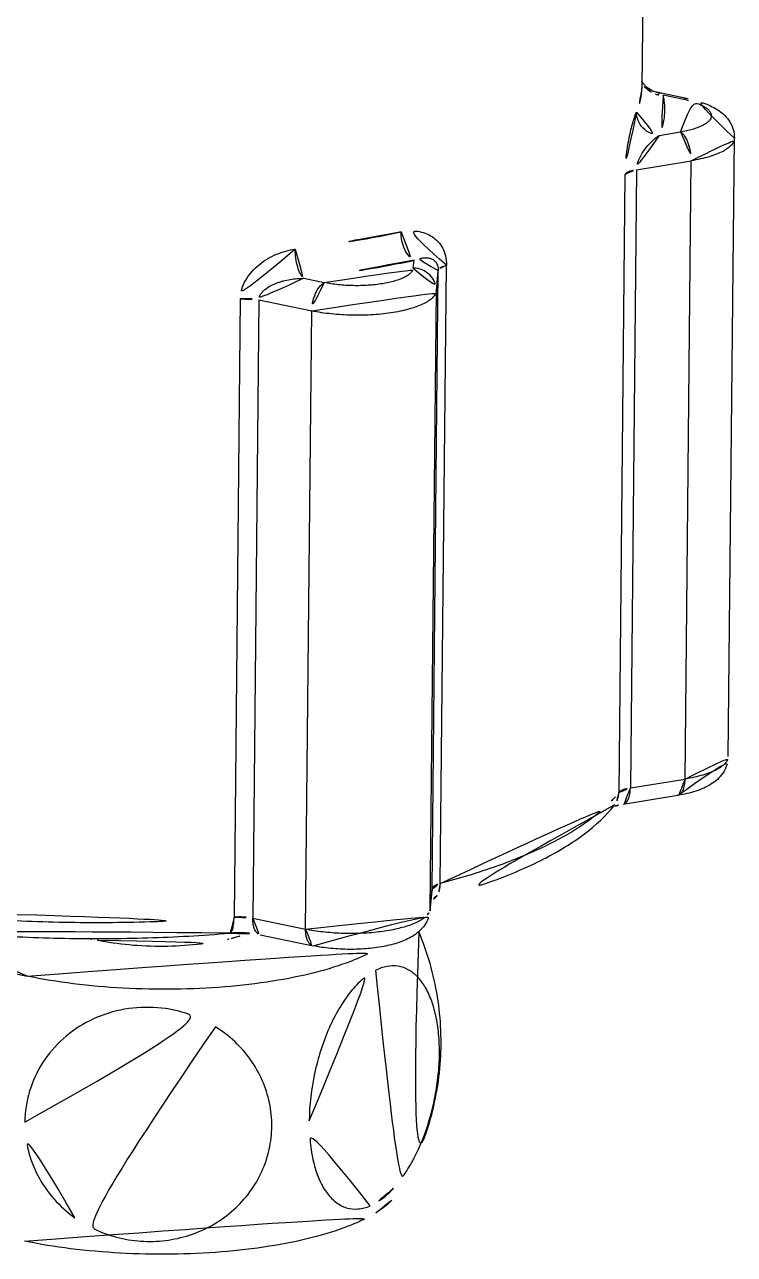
# Model space of a CAD drawing. Extents: x 16296660632 to 16296672714, y -37409619871 to -37409617455.
# Drawn here: x 16296672470.7 to 16296672501.1, y -37409617814 to -37409617761.3 of the extents above; entities that cross this region are included whole.
import ezdxf

# ---------------------------------------------------------------- set-up
doc = ezdxf.new("R2010")
doc.units = 0
doc.header["$LTSCALE"] = 10
doc.header["$MEASUREMENT"] = 0
doc.layers.get('0').update_dxf_attribs({"linetype": 'CONTINUOUS'})
doc.layers.add('02___PRT_ALL_AXES', color=7, linetype='CONTINUOUS')

msp = doc.modelspace()

# ---------------------------------------------------------------- linework, layer by layer
at = {"color": 7, "linetype": 'Continuous'}
for p, q in [((16296672497.231899, -37409617763.796738), (16296672497.175541, -37409617763.699257)), ((16296672497.803909, -37409617764.167557), (16296672497.80476, -37409617764.167732)), ((16296672499.1635, -37409617764.450844), (16296672497.806549, -37409617764.168114)), ((16296672498.969009, -37409617764.482887), (16296672498.09009, -37409617764.299782)), ((16296672497.92041, -37409617766.021461), (16296672498.83205, -37409617765.872643)), ((16296672500.87608, -37409617792.649132), (16296672501.14155, -37409617766.135788)), ((16296672496.94507, -37409617767.490692), (16296672499.294901, -37409617767.107063)), ((16296672499.02943, -37409617793.620377), (16296672499.294901, -37409617767.107063)), ((16296672496.447201, -37409617767.691689), (16296672496.18173, -37409617794.205017)), ((16296672496.94507, -37409617767.490692), (16296672496.67959, -37409617794.004044)), ((16296672487.36722, -37409617771.709801), (16296672487.399929, -37409617771.377823)), ((16296672488.176041, -37409617798.333504), (16296672488.441521, -37409617771.82016)), ((16296672488.357189, -37409617772.675827), (16296672488.441521, -37409617771.82016)), ((16296672488.52758, -37409617798.10202), (16296672488.793051, -37409617771.588692)), ((16296672482.67186, -37409617772.149757), (16296672483.550779, -37409617772.332878)), ((16296672479.94614, -37409617773.033073), (16296672479.68066, -37409617799.546417)), ((16296672480.748671, -37409617773.076134), (16296672480.4832, -37409617799.58947)), ((16296672480.748671, -37409617773.076134), (16296672483.014179, -37409617773.548157)), ((16296672488.091709, -37409617799.189178), (16296672488.357189, -37409617772.675827)), ((16296672482.748711, -37409617800.061508), (16296672483.014179, -37409617773.548157)), ((16296672496.67959, -37409617794.004044), (16296672499.02943, -37409617793.620377)), ((16296672496.368389, -37409617794.703461), (16296672498.718229, -37409617794.319809)), ((16296672488.08744, -37409617799.268112), (16296672488.171761, -37409617798.412453)), ((16296672488.091709, -37409617799.189178), (16296672488.176041, -37409617798.333504)), ((16296672488.176041, -37409617798.333504), (16296672488.171761, -37409617798.412453)), ((16296672488.091709, -37409617799.189178), (16296672488.08744, -37409617799.268112)), ((16296672480.4832, -37409617799.58947), (16296672482.748711, -37409617800.061508)), ((16296672480.806339, -37409617800.300072), (16296672483.07185, -37409617800.772102))]:
    msp.add_line(p, q, dxfattribs=at)
msp.add_lwpolyline([(16296672497.804779, -37409617764.16774), (16296672497.639009, -37409617764.117104), (16296672497.38829, -37409617763.966087), (16296672497.231899, -37409617763.796738)], dxfattribs=at)
for centre, radius, start, end in [((16296672498.00758, -37409617763.371727), 0.906454, 202.1892133, 217.2547571), ((16296672498.065029, -37409617763.294968), 1.003917, 252.6063422, 254.2139855), ((16296672498.07378, -37409617763.258743), 1.041177, 254.2930836, 270.8969771), ((16296672498.023849, -37409617769.03508), 4.649268, 75.9386795, 78.2705573), ((16296672475.67268, -37409617791.588707), 9.139955, 255.9046255, 258.2721754), ((16296672477.554411, -37409617792.727501), 7.987649, 283.323702, 284.6101283)]:
    msp.add_arc(centre, radius, start, end, dxfattribs=at)
for points, knots in [([(16296672497.172729, -37409617763.980614), (16296672497.170971, -37409617764.155731), (16296672497.128469, -37409617764.513451), (16296672497.013189, -37409617764.854187), (16296672496.939751, -37409617765.020752)], [0, 0, 0, 0, 0.490341498, 1, 1, 1, 1]), ([(16296672497.286079, -37409617763.920464), (16296672497.34511, -37409617763.998039), (16296672497.4902, -37409617764.136192), (16296672497.67029, -37409617764.223343), (16296672497.764931, -37409617764.252991)], [0, 0, 0, 0, 0.495696032, 1, 1, 1, 1]), ([(16296672497.80477, -37409617764.167717), (16296672497.82939, -37409617764.172829), (16296672497.931129, -37409617764.200607), (16296672498.02553, -37409617764.252312), (16296672498.09009, -37409617764.299782)], [0, 0, 0, 0, 0.238840536, 1, 1, 1, 1]), ([(16296672498.09009, -37409617764.299782), (16296672498.124001, -37409617764.441437), (16296672498.169149, -37409617764.729088), (16296672498.16301, -37409617765.166542), (16296672498.082161, -37409617765.602119), (16296672497.98143, -37409617765.883057), (16296672497.92041, -37409617766.021461)], [0, 0, 0, 0, 0.248287237, 0.493614111, 0.742202774, 1, 1, 1, 1]), ([(16296672498.83205, -37409617765.872643), (16296672499.003639, -37409617765.84462), (16296672499.314779, -37409617765.779022), (16296672499.67218, -37409617765.654663), (16296672499.894381, -37409617765.533279), (16296672500.015829, -37409617765.442146), (16296672500.10178, -37409617765.345192), (16296672500.149879, -37409617765.241829), (16296672500.154739, -37409617765.133987), (16296672500.115669, -37409617765.028717), (16296672500.037781, -37409617764.929192), (16296672499.924089, -37409617764.834778), (16296672499.776079, -37409617764.745712), (16296672499.52051, -37409617764.628677), (16296672499.30584, -37409617764.563339), (16296672499.15344, -37409617764.525124)], [0, 0, 0, 0, 0.184184491, 0.33630054, 0.398654246, 0.451756595, 0.496393076, 0.534645344, 0.570187574, 0.607680868, 0.651061542, 0.702649041, 0.76342067, 0.833553061, 1, 1, 1, 1]), ([(16296672498.969009, -37409617764.482887), (16296672499.00008, -37409617764.467087), (16296672499.06389, -37409617764.444038), (16296672499.13237, -37409617764.444344), (16296672499.163509, -37409617764.450844)], [0, 0, 0, 0, 0.523003859, 1, 1, 1, 1]), ([(16296672501.14155, -37409617766.135788), (16296672501.14279, -37409617766.012604), (16296672501.108879, -37409617765.767464), (16296672500.959681, -37409617765.436974), (16296672500.74106, -37409617765.164703), (16296672500.47954, -37409617764.950378), (16296672500.18895, -37409617764.781693), (16296672499.75551, -37409617764.595444), (16296672499.405279, -37409617764.501213), (16296672499.1635, -37409617764.450844)], [0, 0, 0, 0, 0.131025094, 0.258745765, 0.381114807, 0.499072147, 0.616390281, 0.737331527, 1, 1, 1, 1]), ([(16296672496.939751, -37409617765.020752), (16296672496.915211, -37409617765.076439), (16296672496.866261, -37409617765.208809), (16296672496.79534, -37409617765.436722), (16296672496.7197, -37409617765.718452), (16296672496.61138, -37409617766.185242), (16296672496.49584, -37409617766.846283), (16296672496.450211, -37409617767.402634), (16296672496.447201, -37409617767.691689)], [0, 0, 0, 0, 0.066929916, 0.155029182, 0.262513768, 0.387707246, 0.68204023, 1, 1, 1, 1]), ([(16296672496.939751, -37409617765.020752), (16296672496.938511, -37409617765.145233), (16296672496.989429, -37409617765.400337), (16296672497.20742, -37409617765.72467), (16296672497.53195, -37409617765.950844), (16296672497.790791, -37409617766.014427), (16296672497.92041, -37409617766.021461)], [0, 0, 0, 0, 0.243354001, 0.492672998, 0.746245243, 1, 1, 1, 1]), ([(16296672497.92041, -37409617766.021461), (16296672497.821369, -37409617766.081741), (16296672497.620741, -37409617766.240723), (16296672497.33679, -37409617766.547882), (16296672497.11729, -37409617766.879593), (16296672496.9814, -37409617767.205811), (16296672496.94607, -37409617767.394676), (16296672496.94507, -37409617767.490692)], [0, 0, 0, 0, 0.191189981, 0.418990028, 0.688181035, 0.841667015, 1, 1, 1, 1]), ([(16296672498.83205, -37409617765.872643), (16296672498.86569, -37409617765.893097), (16296672498.9321, -37409617765.949074), (16296672499.05534, -37409617766.104187), (16296672499.179569, -37409617766.364906), (16296672499.27339, -37409617766.721703), (16296672499.29619, -37409617766.9785), (16296672499.294901, -37409617767.107063)], [0, 0, 0, 0, 0.086851207, 0.189265773, 0.435253804, 0.716495517, 1, 1, 1, 1]), ([(16296672499.294901, -37409617767.107063), (16296672499.42835, -37409617767.085258), (16296672499.68372, -37409617767.036713), (16296672500.04425, -37409617766.94487), (16296672500.362049, -37409617766.838188), (16296672500.631611, -37409617766.71862), (16296672500.848921, -37409617766.588127), (16296672501.01083, -37409617766.447807), (16296672501.114941, -37409617766.297508), (16296672501.141001, -37409617766.187141), (16296672501.141529, -37409617766.135788)], [0, 0, 0, 0, 0.184159597, 0.353819816, 0.506349363, 0.640219164, 0.754723378, 0.850392009, 0.930062984, 1, 1, 1, 1]), ([(16296672496.447201, -37409617767.691689), (16296672496.46661, -37409617767.66687), (16296672496.52462, -37409617767.620506), (16296672496.636049, -37409617767.567093), (16296672496.779989, -37409617767.52195), (16296672496.88719, -37409617767.500137), (16296672496.94507, -37409617767.490692)], [0, 0, 0, 0, 0.173202248, 0.39942487, 0.677647235, 1, 1, 1, 1]), ([(16296672486.844339, -37409617770.16069), (16296672486.48423, -37409617770.23674), (16296672484.980709, -37409617770.534683), (16296672483.463511, -37409617770.76194), (16296672482.307301, -37409617770.901443)], [0, 0, 0, 0, 0.240143377, 1, 1, 1, 1]), ([(16296672486.844339, -37409617770.16069), (16296672486.84306, -37409617770.289017), (16296672486.870899, -37409617770.546387), (16296672486.98539, -37409617770.902634), (16296672487.15654, -37409617771.194298), (16296672487.316339, -37409617771.337852), (16296672487.399929, -37409617771.377823)], [0, 0, 0, 0, 0.276552935, 0.552901887, 0.800332026, 1, 1, 1, 1]), ([(16296672488.793051, -37409617771.588692), (16296672488.79434, -37409617771.455116), (16296672488.76857, -37409617771.196716), (16296672488.638559, -37409617770.844414), (16296672488.433901, -37409617770.55809), (16296672488.173731, -37409617770.34362), (16296672487.87368, -37409617770.199074), (16296672487.428829, -37409617770.092346), (16296672487.074039, -37409617770.112198), (16296672486.844339, -37409617770.16069)], [0, 0, 0, 0, 0.142664894, 0.274208109, 0.396665389, 0.514109646, 0.630600475, 0.749258543, 1, 1, 1, 1]), ([(16296672482.307301, -37409617770.901443), (16296672482.02981, -37409617770.934914), (16296672481.473869, -37409617771.088333), (16296672480.8503, -37409617771.457199), (16296672480.42741, -37409617771.858932), (16296672480.16836, -37409617772.212448), (16296672479.99259, -37409617772.60836), (16296672479.94767, -37409617772.892899), (16296672479.94614, -37409617773.033073)], [0, 0, 0, 0, 0.244287252, 0.496901279, 0.624737416, 0.752026075, 0.877476182, 1, 1, 1, 1]), ([(16296672482.307301, -37409617770.901443), (16296672482.306009, -37409617771.030144), (16296672482.323429, -37409617771.28624), (16296672482.396481, -37409617771.643677), (16296672482.49329, -37409617771.907799), (16296672482.59115, -37409617772.068176), (16296672482.644369, -37409617772.127609), (16296672482.67186, -37409617772.149757)], [0, 0, 0, 0, 0.290581063, 0.576947084, 0.822014147, 0.920313869, 1, 1, 1, 1]), ([(16296672487.399929, -37409617771.377823), (16296672487.024651, -37409617771.457077), (16296672485.45783, -37409617771.767548), (16296672483.876751, -37409617772.004379), (16296672482.67186, -37409617772.149757)], [0, 0, 0, 0, 0.240143309, 1, 1, 1, 1]), ([(16296672488.441521, -37409617771.82016), (16296672488.44232, -37409617771.738876), (16296672488.423599, -37409617771.593361), (16296672488.321199, -37409617771.421852), (16296672488.187599, -37409617771.323563), (16296672488.042391, -37409617771.275017), (16296672487.88954, -37409617771.261009), (16296672487.6702, -37409617771.280029), (16296672487.50668, -37409617771.331779), (16296672487.399929, -37409617771.377823)], [0, 0, 0, 0, 0.175546677, 0.308025466, 0.419735542, 0.526260529, 0.634867095, 0.748961476, 1, 1, 1, 1]), ([(16296672483.550779, -37409617772.332878), (16296672483.747141, -37409617772.373787), (16296672484.15906, -37409617772.435204), (16296672484.790751, -37409617772.47319), (16296672485.427771, -37409617772.459167), (16296672486.02726, -37409617772.394119), (16296672486.482759, -37409617772.297783), (16296672486.79528, -37409617772.194717), (16296672486.985979, -37409617772.112297), (16296672487.141439, -37409617772.022301), (16296672487.25964, -37409617771.925636), (16296672487.33872, -37409617771.822441), (16296672487.363661, -37409617771.745934), (16296672487.36722, -37409617771.709801)], [0, 0, 0, 0, 0.14815945, 0.307030405, 0.466968958, 0.618242283, 0.751928164, 0.809901116, 0.861075465, 0.90512035, 0.942204064, 0.973176621, 1, 1, 1, 1]), ([(16296672487.36722, -37409617771.709801), (16296672487.497181, -37409617771.71228), (16296672487.757219, -37409617771.765846), (16296672488.086531, -37409617771.980881), (16296672488.30769, -37409617772.299294), (16296672488.358431, -37409617772.55217), (16296672488.357189, -37409617772.675827)], [0, 0, 0, 0, 0.255913382, 0.508788521, 0.75652899, 1, 1, 1, 1]), ([(16296672488.793051, -37409617771.588692), (16296672488.744341, -37409617771.60157), (16296672488.65621, -37409617771.629997), (16296672488.52816, -37409617771.690308), (16296672488.44681, -37409617771.766479), (16296672488.441521, -37409617771.82016)], [0, 0, 0, 0, 0.34674943, 0.628738397, 1, 1, 1, 1]), ([(16296672482.67186, -37409617772.149757), (16296672482.574711, -37409617772.150253), (16296672482.38032, -37409617772.159233), (16296672482.09099, -37409617772.195518), (16296672481.853239, -37409617772.245064), (16296672481.666679, -37409617772.297127), (16296672481.48386, -37409617772.358093), (16296672481.263229, -37409617772.452057), (16296672481.058821, -37409617772.577347), (16296672480.917219, -37409617772.703041), (16296672480.828251, -37409617772.812157), (16296672480.765341, -37409617772.937538), (16296672480.749161, -37409617773.030144), (16296672480.748671, -37409617773.076134)], [0, 0, 0, 0, 0.127007885, 0.254057974, 0.380834322, 0.444080651, 0.507170741, 0.632675602, 0.756910511, 0.818474266, 0.879462342, 0.939883029, 1, 1, 1, 1]), ([(16296672483.550779, -37409617772.332878), (16296672483.471331, -37409617772.373329), (16296672483.32037, -37409617772.518738), (16296672483.158079, -37409617772.808487), (16296672483.04604, -37409617773.163269), (16296672483.015471, -37409617773.419724), (16296672483.014179, -37409617773.548157)], [0, 0, 0, 0, 0.194363803, 0.44120004, 0.720005151, 1, 1, 1, 1]), ([(16296672479.94614, -37409617773.033073), (16296672480.08337, -37409617773.021683), (16296672480.35269, -37409617773.018539), (16296672480.62059, -37409617773.049454), (16296672480.748671, -37409617773.076134)], [0, 0, 0, 0, 0.512793905, 1, 1, 1, 1]), ([(16296672483.014179, -37409617773.548157), (16296672483.28911, -37409617773.605438), (16296672483.865789, -37409617773.691422), (16296672484.750191, -37409617773.744591), (16296672485.64187, -37409617773.724907), (16296672486.360571, -37409617773.647179), (16296672486.8916, -37409617773.546738), (16296672487.24419, -37409617773.457779), (16296672487.55648, -37409617773.354752), (16296672487.823441, -37409617773.239326), (16296672488.041109, -37409617773.11335), (16296672488.20656, -37409617772.978027), (16296672488.31732, -37409617772.833603), (16296672488.3522, -37409617772.72644), (16296672488.357189, -37409617772.675827)], [0, 0, 0, 0, 0.148163042, 0.307011348, 0.466941049, 0.618200512, 0.68776515, 0.751937944, 0.809912411, 0.861079304, 0.905126579, 0.942200816, 0.973169924, 1, 1, 1, 1]), ([(16296672498.718229, -37409617794.319809), (16296672498.97826, -37409617794.277351), (16296672499.35512, -37409617794.193573), (16296672499.82387, -37409617794.017632), (16296672500.137671, -37409617793.855438), (16296672500.421801, -37409617793.64537), (16296672500.663031, -37409617793.372437), (16296672500.83239, -37409617793.033577), (16296672500.87479, -37409617792.77803), (16296672500.87608, -37409617792.649132)], [0, 0, 0, 0, 0.266227484, 0.388004518, 0.505129447, 0.622053932, 0.743099687, 0.869757084, 1, 1, 1, 1]), ([(16296672499.02943, -37409617793.620377), (16296672499.16288, -37409617793.598602), (16296672499.41824, -37409617793.550041), (16296672499.77877, -37409617793.458214), (16296672500.096569, -37409617793.351532), (16296672500.366131, -37409617793.231972), (16296672500.583441, -37409617793.101479), (16296672500.745359, -37409617792.961143), (16296672500.84947, -37409617792.810852), (16296672500.87553, -37409617792.700478), (16296672500.876051, -37409617792.649132)], [0, 0, 0, 0, 0.184159597, 0.353819816, 0.506349363, 0.640219164, 0.754723378, 0.850392009, 0.930062984, 1, 1, 1, 1]), ([(16296672499.02943, -37409617793.620377), (16296672499.02853, -37409617793.709923), (16296672499.01539, -37409617793.875237), (16296672498.96376, -37409617794.067551), (16296672498.900209, -37409617794.187714), (16296672498.84716, -37409617794.254089), (16296672498.786461, -37409617794.300217), (16296672498.740709, -37409617794.316139), (16296672498.718229, -37409617794.319817)], [0, 0, 0, 0, 0.328800387, 0.606718024, 0.723483067, 0.825859527, 0.916352485, 1, 1, 1, 1]), ([(16296672496.18173, -37409617794.205017), (16296672496.180771, -37409617794.300346), (16296672496.149139, -37409617794.490646), (16296672496.057131, -37409617794.66053), (16296672495.9993, -37409617794.734459)], [0, 0, 0, 0, 0.50387793, 1, 1, 1, 1]), ([(16296672496.18173, -37409617794.205017), (16296672496.201139, -37409617794.180199), (16296672496.25914, -37409617794.133873), (16296672496.370569, -37409617794.080421), (16296672496.514521, -37409617794.035294), (16296672496.621719, -37409617794.013489), (16296672496.67959, -37409617794.004044)], [0, 0, 0, 0, 0.173202258, 0.399424876, 0.677647236, 1, 1, 1, 1]), ([(16296672496.67959, -37409617794.004044), (16296672496.678699, -37409617794.093559), (16296672496.66555, -37409617794.258881), (16296672496.61392, -37409617794.451202), (16296672496.550369, -37409617794.571373), (16296672496.49732, -37409617794.637733), (16296672496.436621, -37409617794.683868), (16296672496.390869, -37409617794.699799), (16296672496.368389, -37409617794.703468)], [0, 0, 0, 0, 0.328800388, 0.606718025, 0.723483068, 0.825859527, 0.916352485, 1, 1, 1, 1]), ([(16296672495.9993, -37409617794.734459), (16296672495.631651, -37409617795.204674), (16296672494.936359, -37409617795.841797), (16296672493.868349, -37409617796.560699), (16296672492.925421, -37409617797.083328), (16296672491.874741, -37409617797.57222), (16296672490.283331, -37409617798.199074), (16296672489.01469, -37409617798.585648), (16296672488.1353, -37409617798.818192)], [0, 0, 0, 0, 0.199146026, 0.310079472, 0.429585229, 0.558337485, 0.696504663, 1, 1, 1, 1]), ([(16296672495.86838, -37409617794.566994), (16296672495.896601, -37409617794.537308), (16296672496.00528, -37409617794.42041), (16296672496.108629, -37409617794.298508), (16296672496.18173, -37409617794.205017)], [0, 0, 0, 0, 0.256543905, 1, 1, 1, 1]), ([(16296672496.006531, -37409617794.788422), (16296672496.030359, -37409617794.780434), (16296672496.14896, -37409617794.744164), (16296672496.27084, -37409617794.719383), (16296672496.368389, -37409617794.703461)], [0, 0, 0, 0, 0.202747225, 1, 1, 1, 1]), ([(16296672488.52758, -37409617798.10202), (16296672489.34326, -37409617797.88633), (16296672490.86269, -37409617797.428047), (16296672492.64299, -37409617796.709587), (16296672493.864611, -37409617796.076462), (16296672494.640301, -37409617795.599838), (16296672495.307449, -37409617795.105453), (16296672495.69598, -37409617794.748337), (16296672495.86838, -37409617794.566994)], [0, 0, 0, 0, 0.307372582, 0.577531037, 0.697903041, 0.808284955, 0.908840631, 1, 1, 1, 1]), ([(16296672495.89851, -37409617794.832718), (16296672495.898291, -37409617794.832863), (16296672495.89753, -37409617794.833313), (16296672495.89975, -37409617794.831863), (16296672495.906219, -37409617794.828781), (16296672495.927641, -37409617794.818039), (16296672495.961229, -37409617794.804359), (16296672495.990049, -37409617794.793953), (16296672496.006531, -37409617794.788422)], [0, 0, 0, 0, 0.006717327, 0.010111944, 0.04718488, 0.235709879, 0.55966486, 1, 1, 1, 1]), ([(16296672488.176041, -37409617798.333504), (16296672488.18133, -37409617798.279823), (16296672488.26268, -37409617798.203644), (16296672488.39073, -37409617798.143341), (16296672488.47887, -37409617798.114906), (16296672488.52758, -37409617798.10202)], [0, 0, 0, 0, 0.371263767, 0.653251959, 1, 1, 1, 1]), ([(16296672488.52758, -37409617798.10202), (16296672488.526609, -37409617798.198486), (16296672488.506371, -37409617798.379562), (16296672488.437851, -37409617798.550583), (16296672488.391769, -37409617798.620857)], [0, 0, 0, 0, 0.534446238, 1, 1, 1, 1]), ([(16296672488.391769, -37409617798.620857), (16296672488.36035, -37409617798.66877), (16296672488.286819, -37409617798.753311), (16296672488.186001, -37409617798.804771), (16296672488.1353, -37409617798.818192)], [0, 0, 0, 0, 0.52213212, 1, 1, 1, 1]), ([(16296672465.167839, -37409617799.268501), (16296672466.350031, -37409617799.414513), (16296672468.754, -37409617799.64312), (16296672472.39257, -37409617799.802757), (16296672476.048981, -37409617799.782097), (16296672478.47921, -37409617799.646263), (16296672479.68066, -37409617799.546417)], [0, 0, 0, 0, 0.245794956, 0.498012061, 0.751230965, 1, 1, 1, 1]), ([(16296672483.07185, -37409617800.772102), (16296672483.32091, -37409617800.823997), (16296672483.839121, -37409617800.899277), (16296672484.628651, -37409617800.93795), (16296672485.415859, -37409617800.905632), (16296672486.15654, -37409617800.802467), (16296672486.82279, -37409617800.626427), (16296672487.316059, -37409617800.396843), (16296672487.64933, -37409617800.141449), (16296672487.86268, -37409617799.898903), (16296672488.023279, -37409617799.604622), (16296672488.0762, -37409617799.382141), (16296672488.08744, -37409617799.268112)], [0, 0, 0, 0, 0.133056541, 0.273254608, 0.41291061, 0.544537836, 0.663604537, 0.772362203, 0.826304591, 0.88216482, 0.940068855, 1, 1, 1, 1]), ([(16296672487.971889, -37409617799.446419), (16296672487.984671, -37409617799.431343), (16296672488.02952, -37409617799.373871), (16296672488.06407, -37409617799.307518), (16296672488.07876, -37409617799.256378)], [0, 0, 0, 0, 0.2707125, 1, 1, 1, 1]), ([(16296672479.68066, -37409617799.546417), (16296672479.67975, -37409617799.637306), (16296672479.673229, -37409617799.767776), (16296672479.6499, -37409617799.930878), (16296672479.627701, -37409617800.031029), (16296672479.600519, -37409617800.112877), (16296672479.56889, -37409617800.174919), (16296672479.53277, -37409617800.217117), (16296672479.50206, -37409617800.230408), (16296672479.48806, -37409617800.23156)], [0, 0, 0, 0, 0.366526178, 0.525503463, 0.663908625, 0.779721744, 0.872320442, 0.943372982, 1, 1, 1, 1]), ([(16296672479.68066, -37409617799.546417), (16296672479.81789, -37409617799.535019), (16296672480.087219, -37409617799.531883), (16296672480.35511, -37409617799.56279), (16296672480.4832, -37409617799.58947)], [0, 0, 0, 0, 0.512793909, 1, 1, 1, 1]), ([(16296672480.4832, -37409617799.58947), (16296672480.48274, -37409617799.635277), (16296672480.48546, -37409617799.724419), (16296672480.50317, -37409617799.871132), (16296672480.540461, -37409617800.019402), (16296672480.60648, -37409617800.157143), (16296672480.69441, -37409617800.256699), (16296672480.769541, -37409617800.292419), (16296672480.806339, -37409617800.300079)], [0, 0, 0, 0, 0.164720761, 0.320241205, 0.530855172, 0.711698676, 0.864801888, 1, 1, 1, 1]), ([(16296672482.748711, -37409617800.061508), (16296672482.9918, -37409617800.112152), (16296672483.50071, -37409617800.191338), (16296672484.284201, -37409617800.249786), (16296672485.08419, -37409617800.250313), (16296672485.85816, -37409617800.192993), (16296672486.56502, -37409617800.081032), (16296672487.091631, -37409617799.941978), (16296672487.44734, -37409617799.803307), (16296672487.66292, -37409617799.69545), (16296672487.837971, -37409617799.57988), (16296672487.93347, -37409617799.491722), (16296672487.971889, -37409617799.446419)], [0, 0, 0, 0, 0.137964286, 0.28570177, 0.436146415, 0.582037125, 0.716443127, 0.833323546, 0.883755044, 0.928345186, 0.966994639, 1, 1, 1, 1]), ([(16296672470.801689, -37409617802.071983), (16296672470.272631, -37409617801.961739), (16296672469.28998, -37409617801.719093), (16296672467.967421, -37409617801.252296), (16296672467.04948, -37409617800.784866), (16296672466.48448, -37409617800.371277), (16296672466.26088, -37409617800.155952), (16296672466.16637, -37409617800.046448)], [0, 0, 0, 0, 0.316155285, 0.591185827, 0.819271598, 0.915377077, 1, 1, 1, 1]), ([(16296672479.48806, -37409617800.23156), (16296672478.320061, -37409617800.328613), (16296672475.958031, -37409617800.46067), (16296672472.404381, -37409617800.480789), (16296672468.867661, -37409617800.325539), (16296672466.530621, -37409617800.103218), (16296672465.38092, -37409617799.961227)], [0, 0, 0, 0, 0.248799395, 0.501929333, 0.754085224, 1, 1, 1, 1]), ([(16296672473.814871, -37409617800.537857), (16296672474.26363, -37409617800.631363), (16296672475.206301, -37409617800.763474), (16296672476.640829, -37409617800.821854), (16296672478.05452, -37409617800.746117), (16296672478.968559, -37409617800.601227), (16296672479.39518, -37409617800.500153)], [0, 0, 0, 0, 0.244853452, 0.507169392, 0.765813741, 1, 1, 1, 1]), ([(16296672479.48806, -37409617800.23156), (16296672479.716311, -37409617800.212578), (16296672480.1586, -37409617800.20771), (16296672480.59878, -37409617800.256844), (16296672480.806339, -37409617800.300072)], [0, 0, 0, 0, 0.519290966, 1, 1, 1, 1]), ([(16296672479.56922, -37409617800.456863), (16296672479.63238, -37409617800.440376), (16296672479.869061, -37409617800.37532), (16296672480.10247, -37409617800.297638), (16296672480.26984, -37409617800.230873)], [0, 0, 0, 0, 0.265925158, 1, 1, 1, 1]), ([(16296672482.748711, -37409617800.061508), (16296672482.748249, -37409617800.1073), (16296672482.750971, -37409617800.196442), (16296672482.768681, -37409617800.343163), (16296672482.805969, -37409617800.49144), (16296672482.87199, -37409617800.629173), (16296672482.959921, -37409617800.728722), (16296672483.035049, -37409617800.764427), (16296672483.07185, -37409617800.77211)], [0, 0, 0, 0, 0.164720761, 0.320241204, 0.530855171, 0.711698675, 0.864801888, 1, 1, 1, 1]), ([(16296672487.6036, -37409617800.161873), (16296672487.979469, -37409617801.054459), (16296672488.519661, -37409617802.93718), (16296672488.638201, -37409617805.866852), (16296672488.0627, -37409617808.741966), (16296672487.23447, -37409617810.516922), (16296672486.7236, -37409617811.339767)], [0, 0, 0, 0, 0.250003654, 0.499999906, 0.749983763, 1, 1, 1, 1]), ([(16296672470.801689, -37409617802.071983), (16296672471.456921, -37409617802.208488), (16296672472.825411, -37409617802.429199), (16296672474.936871, -37409617802.613907), (16296672477.110809, -37409617802.658546), (16296672479.254749, -37409617802.561272), (16296672481.2784, -37409617802.326599), (16296672483.096251, -37409617801.965103), (16296672484.43746, -37409617801.554848), (16296672485.33959, -37409617801.163727), (16296672485.728371, -37409617800.951279), (16296672485.904551, -37409617800.840401)], [0, 0, 0, 0, 0.130326961, 0.269569647, 0.412419201, 0.553412367, 0.687160448, 0.808716352, 0.913920016, 0.95946513, 1, 1, 1, 1]), ([(16296672482.903891, -37409617808.273582), (16296672482.910379, -37409617807.592041), (16296672483.032949, -37409617806.563393), (16296672483.38319, -37409617805.246628), (16296672483.734091, -37409617804.313889), (16296672484.158171, -37409617803.476357), (16296672484.640341, -37409617802.764397), (16296672485.163019, -37409617802.204033), (16296672485.555719, -37409617801.925987), (16296672485.752741, -37409617801.826317)], [0, 0, 0, 0, 0.279432872, 0.420960159, 0.558136515, 0.687204206, 0.805020648, 0.909474318, 1, 1, 1, 1]), ([(16296672485.752741, -37409617801.826317), (16296672485.906811, -37409617801.748383), (16296672486.22155, -37409617801.632683), (16296672486.716761, -37409617801.618011), (16296672487.179689, -37409617801.781303), (16296672487.583929, -37409617802.108398), (16296672487.920441, -37409617802.577873), (16296672488.185329, -37409617803.173523), (16296672488.3736, -37409617803.878647), (16296672488.48057, -37409617804.673157), (16296672488.503229, -37409617805.533653), (16296672488.419081, -37409617806.743637), (16296672488.11331, -37409617808.236168), (16296672487.56872, -37409617809.626556), (16296672487.003031, -37409617810.582314), (16296672486.68561, -37409617810.991341), (16296672486.519739, -37409617811.172394)], [0, 0, 0, 0, 0.044389785, 0.084880695, 0.124851532, 0.167867468, 0.216514655, 0.27204188, 0.334596745, 0.403540235, 0.477692401, 0.555522414, 0.714984888, 0.867424225, 0.936869072, 1, 1, 1, 1]), ([(16296672470.705721, -37409617808.332787), (16296672470.70978, -37409617807.887337), (16296672470.84543, -37409617806.990173), (16296672471.417139, -37409617805.752609), (16296672472.3141, -37409617804.70694), (16296672473.470539, -37409617803.92778), (16296672474.80356, -37409617803.467751), (16296672476.219749, -37409617803.357872), (16296672477.619619, -37409617803.604263), (16296672478.483709, -37409617803.998497), (16296672478.88044, -37409617804.245842)], [0, 0, 0, 0, 0.121089292, 0.242825103, 0.36598522, 0.490924432, 0.61749622, 0.745117641, 0.872912106, 1, 1, 1, 1]), ([(16296672478.88044, -37409617804.245842), (16296672479.175249, -37409617804.429642), (16296672479.72809, -37409617804.853249), (16296672480.412029, -37409617805.634003), (16296672480.920481, -37409617806.527634), (16296672481.232361, -37409617807.497993), (16296672481.334641, -37409617808.506363), (16296672481.22296, -37409617809.511848), (16296672480.90185, -37409617810.473679), (16296672480.38455, -37409617811.35302), (16296672479.692329, -37409617812.114594), (16296672478.853451, -37409617812.728287), (16296672477.901661, -37409617813.170082), (16296672476.87488, -37409617813.42292), (16296672475.813761, -37409617813.477089), (16296672474.76009, -37409617813.330498), (16296672473.75592, -37409617812.989189), (16296672473.142361, -37409617812.638458), (16296672472.857201, -37409617812.436157)], [0, 0, 0, 0, 0.063165092, 0.125686211, 0.187520345, 0.248788601, 0.309674601, 0.370436782, 0.431356405, 0.492680979, 0.554596992, 0.617182851, 0.680415945, 0.744178159, 0.808270892, 0.872444743, 0.936433915, 1, 1, 1, 1]), ([(16296672472.857201, -37409617812.436157), (16296672472.52483, -37409617812.200394), (16296672471.9154, -37409617811.654091), (16296672471.22299, -37409617810.651192), (16296672470.79467, -37409617809.523758), (16296672470.702141, -37409617808.72728), (16296672470.705721, -37409617808.332787)], [0, 0, 0, 0, 0.254369532, 0.505512006, 0.753743196, 1, 1, 1, 1]), ([(16296672485.519991, -37409617811.924606), (16296672485.354, -37409617811.995583), (16296672485.0114, -37409617812.090401), (16296672484.48114, -37409617812.035278), (16296672484.0042, -37409617811.773628), (16296672483.60552, -37409617811.333641), (16296672483.289431, -37409617810.740173), (16296672483.06069, -37409617810.012878), (16296672482.925341, -37409617809.175423), (16296672482.900949, -37409617808.58213), (16296672482.903891, -37409617808.273582)], [0, 0, 0, 0, 0.101434783, 0.195520561, 0.292124616, 0.40010914, 0.524634832, 0.66716923, 0.826625385, 1, 1, 1, 1]), ([(16296672486.519739, -37409617811.172394), (16296672486.36853, -37409617811.337448), (16296672486.061621, -37409617811.626534), (16296672485.699739, -37409617811.84774), (16296672485.519991, -37409617811.924606)], [0, 0, 0, 0, 0.533807919, 1, 1, 1, 1]), ([(16296672485.76586, -37409617812.218826), (16296672485.96866, -37409617812.092842), (16296672486.32465, -37409617811.837402), (16296672486.61944, -37409617811.507401), (16296672486.723539, -37409617811.33976)], [0, 0, 0, 0, 0.547491775, 1, 1, 1, 1]), ([(16296672470.68792, -37409617813.43483), (16296672471.341021, -37409617813.570908), (16296672472.70496, -37409617813.791077), (16296672474.809509, -37409617813.975899), (16296672476.976721, -37409617814.0215), (16296672479.11496, -37409617813.926048), (16296672481.13475, -37409617813.693909), (16296672482.951229, -37409617813.335503), (16296672484.29323, -37409617812.92836), (16296672485.197849, -37409617812.540031), (16296672485.58853, -37409617812.329002), (16296672485.76586, -37409617812.218826)], [0, 0, 0, 0, 0.130151048, 0.269195872, 0.411865033, 0.55273731, 0.686460613, 0.80811637, 0.913558111, 0.959270856, 1, 1, 1, 1])]:
    msp.add_open_spline(points, degree=3, knots=knots, dxfattribs=at)
msp.add_open_spline([(16296672488.07876, -37409617799.256378), (16296672488.08506, -37409617799.234451), (16296672488.089479, -37409617799.211884), (16296672488.091709, -37409617799.189178)], degree=3, dxfattribs=at)
at = {"layer": '02___PRT_ALL_AXES', "color": 7, "linetype": 'Continuous'}
msp.add_line((16296672497.4076, -37409617740.523804), (16296672497.17272, -37409617763.980614), dxfattribs=at)

doc.saveas('drawing.dxf')
